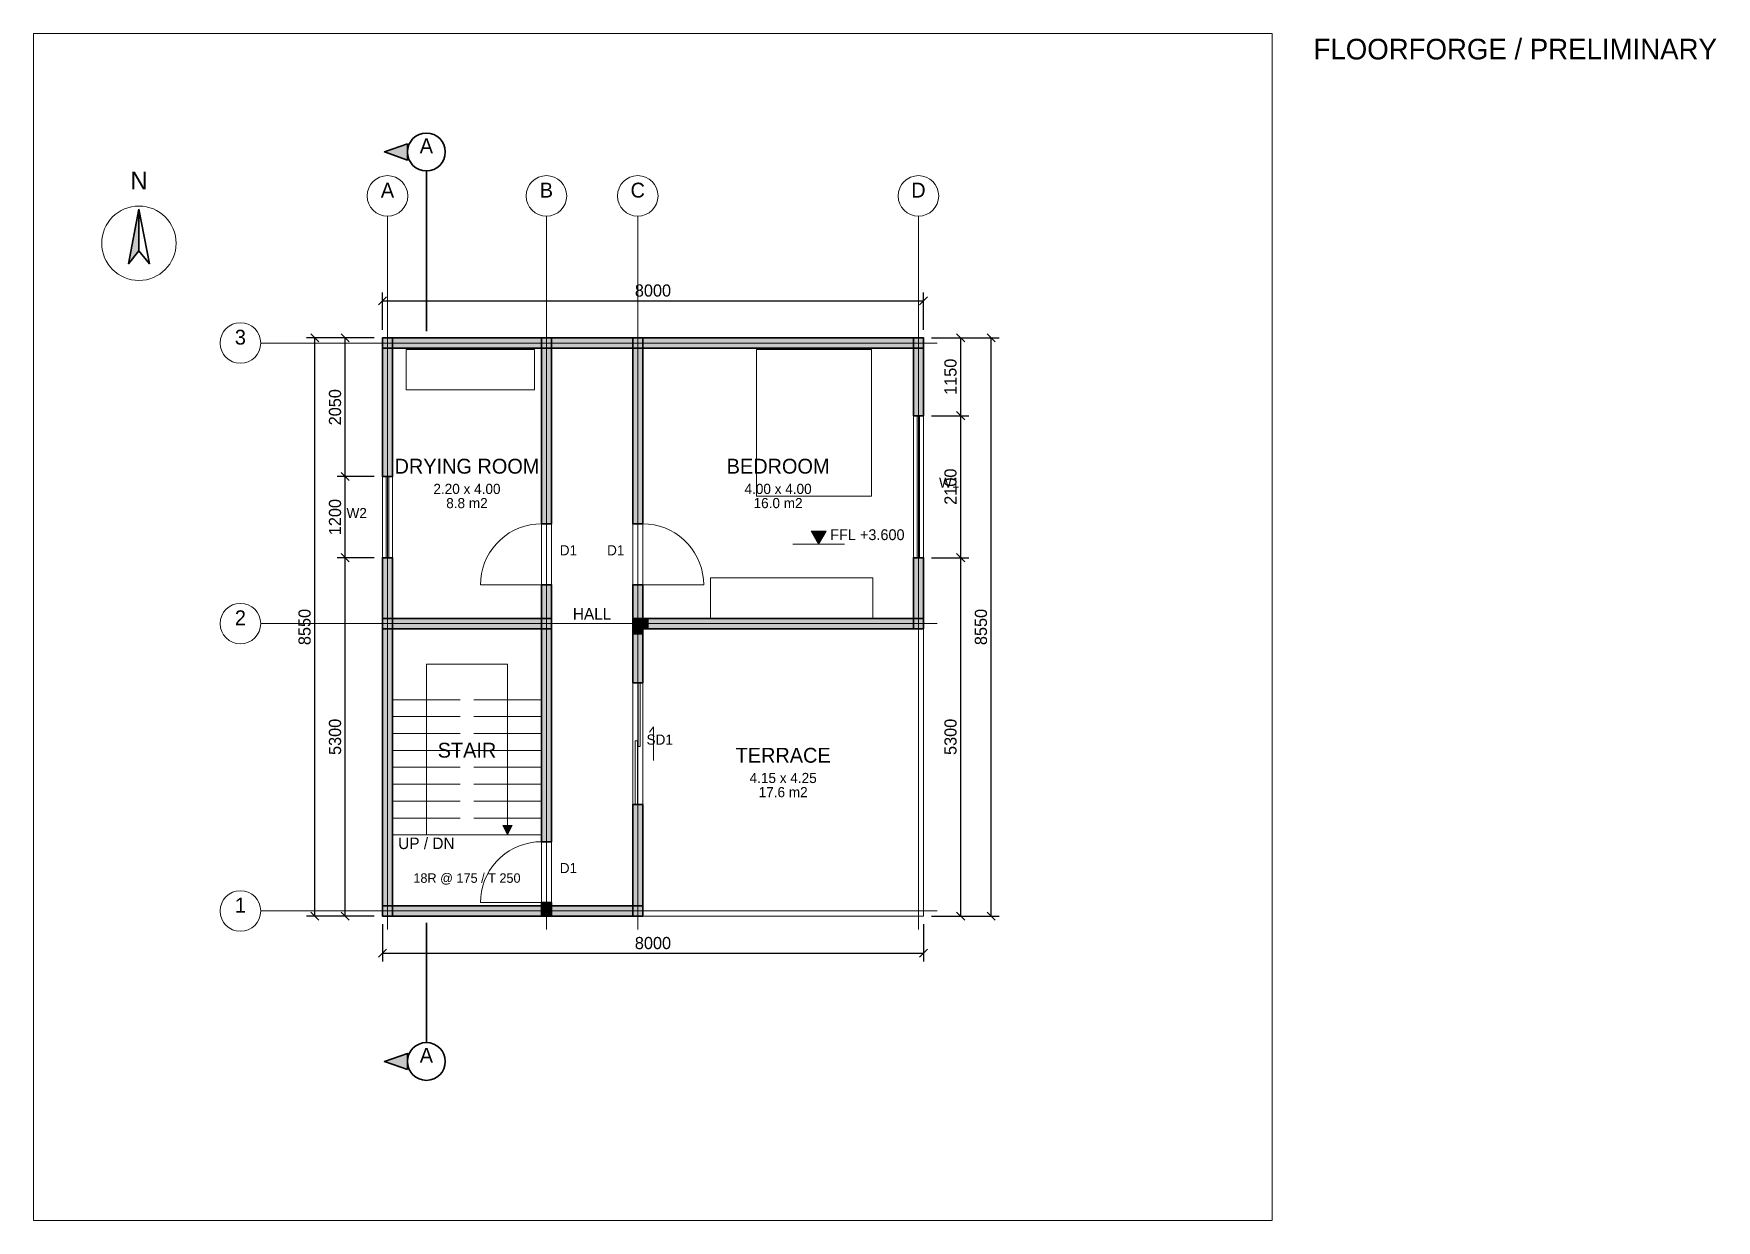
# Paper-space layout 'FLOOR-1' of a CAD drawing. Header units: millimetres. Extents: x 20 to 346, y 30 to 260.
# The model-space entities are those that its viewports show. They can reach past a viewport. Long polylines and large blocks are cut down to what shows.
import ezdxf
from ezdxf.enums import TextEntityAlignment as Align

# ---------------------------------------------------------------- set-up
doc = ezdxf.new("R2010")
doc.units = ezdxf.units.MM
for name, color, linetype, lineweight in [('A-ANNO', 7, 'Continuous', 18), ('A-DIMS', 7, 'Continuous', 13), ('A-DOOR', 3, 'Continuous', 18), ('A-FLOR', 8, 'Continuous', 13), ('A-FURN', 8, 'Continuous', 13), ('A-GRID', 8, 'Continuous', 13), ('A-LEVL', 7, 'Continuous', 13), ('A-SECT', 1, 'Continuous', 35), ('A-STAIR', 7, 'Continuous', 18), ('A-TAGS', 1, 'Continuous', 13), ('A-WALL', 7, 'Continuous', 35), ('A-WIND', 4, 'Continuous', 18)]:
    doc.layers.add(name, color=color, linetype=linetype, lineweight=lineweight)
doc.dimstyles.new('FF-ARCH', dxfattribs={"dimtxt": 180, "dimasz": 90, "dimexe": 120, "dimexo": 120, "dimgap": 60, "dimtad": 1, "dimdec": 0, "dimtsz": 60, "dimcen": 2.5, "dimazin": 3, "dimtfac": 1, "dimtmove": 0, "dimatfit": 3})

msp = doc.modelspace()

# ---------------------------------------------------------------- hatches: boundary and pattern name
at = {"layer": 'A-LEVL'}
msp.add_hatch(color=7, dxfattribs=at).paths.add_polyline_path([(26340, 5690), (26560, 5690), (26450, 5500)])
at = {"layer": 'A-SECT'}
for points in [[(20370, 11420), (20030, 11300), (20370, 11180)], [(20370, -2270), (20030, -2150), (20370, -2030)]]:
    msp.add_hatch(color=7, dxfattribs=at).paths.add_polyline_path(points)
at = {"layer": 'A-STAIR'}
msp.add_hatch(color=7, dxfattribs=at).paths.add_polyline_path([(21780, 1340), (21920, 1340), (21850, 1200)])
at = {"layer": 'A-WALL'}
for points in [[(16400, 10456), (16246, 9647.5), (16400, 9840)], [(20000, 8550), (20150, 8550), (20150, 6500), (20000, 6500), (20000, 8475), (20000, 8550)], [(22425, 8550), (22500, 8550), (22500, 8400), (20075, 8400), (20000, 8400), (20000, 8550), (22425, 8550)], [(22350, 8550), (22500, 8550), (22500, 5800), (22350, 5800), (22350, 8475), (22350, 8550)], [(23775, 8550), (23850, 8550), (23850, 8400), (22425, 8400), (22350, 8400), (22350, 8550), (23775, 8550)], [(23700, 8550), (23850, 8550), (23850, 5800), (23700, 5800), (23700, 8475), (23700, 8550)], [(27925, 8550), (28000, 8550), (28000, 8400), (23775, 8400), (23700, 8400), (23700, 8550), (27925, 8550)], [(27850, 8550), (28000, 8550), (28000, 7400), (27850, 7400), (27850, 8475), (27850, 8550)], [(20150, 4325), (20150, 4250), (20000, 4250), (20000, 5300), (20150, 5300), (20150, 4325)], [(28000, 4325), (28000, 4250), (27850, 4250), (27850, 5300), (28000, 5300), (28000, 4325)], [(22500, 4325), (22500, 4250), (22350, 4250), (22350, 4900), (22500, 4900), (22500, 4325)], [(23850, 4325), (23850, 4250), (23700, 4250), (23700, 4900), (23850, 4900), (23850, 4325)], [(20000, 4325), (20000, 4400), (20150, 4400), (20150, 75), (20150, 0), (20000, 0), (20000, 4325)], [(22425, 4400), (22500, 4400), (22500, 4250), (20075, 4250), (20000, 4250), (20000, 4400), (22425, 4400)], [(22350, 4400), (22500, 4400), (22500, 1100), (22350, 1100), (22350, 4325), (22350, 4400)], [(23700, 4325), (23700, 4400), (23850, 4400), (23850, 4250), (23850, 4175), (23700, 4175), (23700, 4325)], [(23850, 4400), (23925, 4400), (23925, 4250), (23775, 4250), (23700, 4250), (23700, 4400), (23850, 4400)], [(23700, 4325), (23850, 4325), (23850, 3450), (23700, 3450), (23700, 4250), (23700, 4325)], [(27925, 4400), (28000, 4400), (28000, 4250), (23850, 4250), (23775, 4250), (23775, 4400), (27925, 4400)], [(23850, 75), (23850, 0), (23700, 0), (23700, 1650), (23850, 1650), (23850, 75)], [(22425, 150), (22500, 150), (22500, 0), (20075, 0), (20000, 0), (20000, 150), (22425, 150)], [(22500, 75), (22500, 0), (22350, 0), (22350, 200), (22500, 200), (22500, 75)], [(23775, 150), (23850, 150), (23850, 0), (22425, 0), (22350, 0), (22350, 150), (23775, 150)]]:
    msp.add_hatch(color=7, dxfattribs=at).paths.add_polyline_path(points)

# ---------------------------------------------------------------- linework, layer by layer
at = {"layer": 'A-ANNO'}
msp.add_circle((16400, 9950), 550, dxfattribs=at)
at = {"layer": 'A-DOOR'}
for p, q in [((22350, 4900), (21450, 4900)), ((23850, 4900), (24750, 4900)), ((24010, 2800), (23950, 2720)), ((24010, 2300), (24010, 2800)), ((22350, 200), (21450, 200))]:
    msp.add_line(p, q, dxfattribs=at)
for points in [[(22350, 5800), (22267, 5796.2), (22184.6, 5784.7), (22103.7, 5765.6), (22024.9, 5739.2), (21948.8, 5705.6), (21876.2, 5665.2), (21807.6, 5618.2), (21743.7, 5565.1), (21684.9, 5506.3), (21631.8, 5442.4), (21584.8, 5373.8), (21544.4, 5301.2), (21510.8, 5225.1), (21484.4, 5146.3), (21465.3, 5065.4), (21453.8, 4983), (21450, 4900)], [(23850, 5800), (23933, 5796.2), (24015.4, 5784.7), (24096.3, 5765.6), (24175.1, 5739.2), (24251.2, 5705.6), (24323.8, 5665.2), (24392.4, 5618.2), (24456.3, 5565.1), (24515.1, 5506.3), (24568.2, 5442.4), (24615.2, 5373.8), (24655.6, 5301.2), (24689.2, 5225.1), (24715.6, 5146.3), (24734.7, 5065.4), (24746.2, 4983), (24750, 4900)], [(22350, 1100), (22267, 1096.2), (22184.6, 1084.7), (22103.7, 1065.6), (22024.9, 1039.2), (21948.8, 1005.6), (21876.2, 965.2), (21807.6, 918.2), (21743.7, 865.1), (21684.9, 806.3), (21631.8, 742.4), (21584.8, 673.8), (21544.4, 601.2), (21510.8, 525.1), (21484.4, 446.3), (21465.3, 365.4), (21453.8, 283), (21450, 200)]]:
    msp.add_lwpolyline(points, dxfattribs=at)
for points in [[(23813, 2510), (23813, 3450), (23781, 3450), (23781, 2510)], [(23769, 1650), (23769, 2590), (23737, 2590), (23737, 1650)]]:
    msp.add_lwpolyline(points, close=True, dxfattribs=at)
at = {"layer": 'A-FLOR'}
for points in [[(22500, 0), (22425, 0), (22350, 0), (20150, 0), (20075, 0), (20000, 0), (20000, 150), (20000, 4250), (20000, 4325), (20000, 4400), (20000, 8400), (20000, 8475), (20000, 8550), (20150, 8550), (22350, 8550), (22425, 8550), (22500, 8550), (23700, 8550), (23775, 8550), (23850, 8550), (27850, 8550), (27925, 8550), (28000, 8550), (28000, 8400), (28000, 4400), (28000, 4325), (28000, 4250), (28000, 0), (23850, 0), (23700, 0), (22500, 0)], [(20150, 4400), (22350, 4400), (22350, 8400), (20150, 8400)], [(22500, 150), (23700, 150), (23700, 8400), (22500, 8400)], [(23850, 4400), (27850, 4400), (27850, 8400), (23850, 8400)], [(20150, 150), (22350, 150), (22350, 4250), (20150, 4250)], [(22350, 4250), (20150, 4250), (20150, 1200), (22350, 1200), (22350, 4250)], [(23850, 0), (28000, 0), (28000, 4250), (23850, 4250)]]:
    msp.add_lwpolyline(points, close=True, dxfattribs=at)
msp.add_lwpolyline([(23850.1, 0), (28000, 0), (28000, 4249.9)], dxfattribs=at)
at = {"layer": 'A-FURN'}
for points in [[(22250, 7780), (22250, 8380), (20350, 8380), (20350, 7780)], [(27230, 6210), (27230, 8380), (25530, 8380), (25530, 6210)], [(27250, 4400), (27250, 5000), (24850, 5000), (24850, 4400)]]:
    msp.add_lwpolyline(points, close=True, dxfattribs=at)
at = {"layer": 'A-GRID'}
for p, q in [((20075, -200), (20075, 10350)), ((22425, -200), (22425, 10350)), ((23775, -200), (23775, 10350)), ((27925, -200), (27925, 10350)), ((18200, 8475), (28200, 8475)), ((18200, 4325), (28200, 4325)), ((18200, 75), (28200, 75))]:
    msp.add_line(p, q, dxfattribs=at)
for centre in [(20075, 10650), (22425, 10650), (23775, 10650), (27925, 10650), (17900, 8475), (17900, 4325), (17900, 75)]:
    msp.add_circle(centre, 300, dxfattribs=at)
at = {"layer": 'A-LEVL'}
msp.add_line((26070, 5500), (26830, 5500), dxfattribs=at)
msp.add_lwpolyline([(26340, 5690), (26560, 5690), (26450, 5500)], close=True, dxfattribs=at)
at = {"layer": 'A-SECT'}
for p, q in [((20650, 10720), (20650, 11020)), ((20650, 8650), (20650, 10720)), ((20650, -100), (20650, -1570)), ((20650, -1570), (20650, -1870))]:
    msp.add_line(p, q, dxfattribs=at)
for points in [[(20370, 11420), (20030, 11300), (20370, 11180)], [(20370, -2270), (20030, -2150), (20370, -2030)]]:
    msp.add_lwpolyline(points, close=True, dxfattribs=at)
for centre in [(20650, 11300), (20650, -2150)]:
    msp.add_circle(centre, 280, dxfattribs=at)
at = {"layer": 'A-STAIR'}
for p, q in [((20150, 3200), (21150, 3200)), ((21350, 3200), (22350, 3200)), ((20150, 2950), (21150, 2950)), ((21350, 2950), (22350, 2950)), ((20150, 2700), (21150, 2700)), ((21350, 2700), (22350, 2700)), ((20150, 2450), (21150, 2450)), ((21350, 2450), (22350, 2450)), ((20150, 2200), (21150, 2200)), ((21350, 2200), (22350, 2200)), ((20150, 1950), (21150, 1950)), ((21350, 1950), (22350, 1950)), ((20150, 1700), (21150, 1700)), ((21350, 1700), (22350, 1700)), ((20150, 1450), (21150, 1450)), ((21350, 1450), (22350, 1450)), ((20150, 1200), (21150, 1200)), ((21350, 1200), (22350, 1200))]:
    msp.add_line(p, q, dxfattribs=at)
msp.add_lwpolyline([(20650, 1200), (20650, 3725), (21850, 3725), (21850, 1200)], dxfattribs=at)
msp.add_lwpolyline([(21780, 1340), (21920, 1340), (21850, 1200)], close=True, dxfattribs=at)
at = {"layer": 'A-WALL'}
for points in [[(16400, 10456), (16246, 9647.5), (16400, 9840)], [(16400, 10456), (16554, 9647.5), (16400, 9840)], [(20000, 8550), (20150, 8550), (20150, 6500), (20000, 6500), (20000, 8475), (20000, 8550)], [(22425, 8550), (22500, 8550), (22500, 8400), (20075, 8400), (20000, 8400), (20000, 8550), (22425, 8550)], [(22350, 8550), (22500, 8550), (22500, 5800), (22350, 5800), (22350, 8475), (22350, 8550)], [(23775, 8550), (23850, 8550), (23850, 8400), (22425, 8400), (22350, 8400), (22350, 8550), (23775, 8550)], [(23700, 8550), (23850, 8550), (23850, 5800), (23700, 5800), (23700, 8475), (23700, 8550)], [(27925, 8550), (28000, 8550), (28000, 8400), (23775, 8400), (23700, 8400), (23700, 8550), (27925, 8550)], [(27850, 8550), (28000, 8550), (28000, 7400), (27850, 7400), (27850, 8475), (27850, 8550)], [(20150, 4325), (20150, 4250), (20000, 4250), (20000, 5300), (20150, 5300), (20150, 4325)], [(28000, 4325), (28000, 4250), (27850, 4250), (27850, 5300), (28000, 5300), (28000, 4325)], [(22500, 4325), (22500, 4250), (22350, 4250), (22350, 4900), (22500, 4900), (22500, 4325)], [(23850, 4325), (23850, 4250), (23700, 4250), (23700, 4900), (23850, 4900), (23850, 4325)], [(20000, 4325), (20000, 4400), (20150, 4400), (20150, 75), (20150, 0), (20000, 0), (20000, 4325)], [(22425, 4400), (22500, 4400), (22500, 4250), (20075, 4250), (20000, 4250), (20000, 4400), (22425, 4400)], [(22350, 4400), (22500, 4400), (22500, 1100), (22350, 1100), (22350, 4325), (22350, 4400)], [(23700, 4325), (23700, 4400), (23850, 4400), (23850, 4250), (23850, 4175), (23700, 4175), (23700, 4325)], [(23850, 4400), (23925, 4400), (23925, 4250), (23775, 4250), (23700, 4250), (23700, 4400), (23850, 4400)], [(23700, 4325), (23850, 4325), (23850, 3450), (23700, 3450), (23700, 4250), (23700, 4325)], [(27925, 4400), (28000, 4400), (28000, 4250), (23850, 4250), (23775, 4250), (23775, 4400), (27925, 4400)], [(23850, 75), (23850, 0), (23700, 0), (23700, 1650), (23850, 1650), (23850, 75)], [(22425, 150), (22500, 150), (22500, 0), (20075, 0), (20000, 0), (20000, 150), (22425, 150)], [(22500, 75), (22500, 0), (22350, 0), (22350, 200), (22500, 200), (22500, 75)], [(23775, 150), (23850, 150), (23850, 0), (22425, 0), (22350, 0), (22350, 150), (23775, 150)]]:
    msp.add_lwpolyline(points, close=True, dxfattribs=at)
at = {"layer": 'A-WIND'}
for p, q in [((27850, 5300), (27850, 7400)), ((28000, 7400), (27850, 7400)), ((27907, 5300), (27907, 7400)), ((27943, 5300), (27943, 7400)), ((28000, 5300), (28000, 7400)), ((20000, 5300), (20000, 6500)), ((20000, 6500), (20150, 6500)), ((20057, 5300), (20057, 6500)), ((20093, 5300), (20093, 6500)), ((20150, 5300), (20150, 6500)), ((20000, 5300), (20150, 5300)), ((28000, 5300), (27850, 5300))]:
    msp.add_line(p, q, dxfattribs=at)

# ---------------------------------------------------------------- texts
at = {"layer": 'A-ANNO'}
for s, height, p in [('N', 260, (16400, 10670)), ('DRYING ROOM', 220, (21250, 6477)), ('BEDROOM', 220, (25850, 6477)), ('2.20 x 4.00', 150, (21250, 6197.5)), ('4.00 x 4.00', 150, (25850, 6197.5)), ('8.8 m2', 150, (21250, 5987.5)), ('16.0 m2', 150, (25850, 5987.5)), ('HALL', 170, (23100, 4334.5)), ('STAIR', 220, (21250, 2277)), ('TERRACE', 220, (25925, 2202)), ('4.15 x 4.25', 150, (25925, 1922.5)), ('17.6 m2', 150, (25925, 1712.5))]:
    msp.add_text(s, height=height, dxfattribs=at).set_placement(p, align=Align.BOTTOM_CENTER)
at = {"layer": 'A-GRID'}
for s, p in [('A', (20075, 10560)), ('B', (22425, 10560)), ('C', (23775, 10560)), ('D', (27925, 10560)), ('3', (17900, 8385)), ('2', (17900, 4235)), ('1', (17900, -15))]:
    msp.add_text(s, height=220, dxfattribs=at).set_placement(p, align=Align.BOTTOM_CENTER)
at = {"layer": 'A-LEVL'}
msp.add_text('FFL +3.600', height=160, dxfattribs=at).set_placement((26620, 5560))
at = {"layer": 'A-SECT'}
for p in [(20650, 11215), (20650, -2235)]:
    msp.add_text('A', height=220, dxfattribs=at).set_placement(p, align=Align.BOTTOM_CENTER)
at = {"layer": 'A-STAIR'}
for s, height, p in [('UP / DN', 170, (20650, 940)), ('18R @ 175 / T 250', 140, (21250, 450))]:
    msp.add_text(s, height=height, dxfattribs=at).set_placement(p, align=Align.BOTTOM_CENTER)
at = {"layer": 'A-TAGS'}
for s, p in [('W1', (28380, 6290)), ('W2', (19620, 5840)), ('D1', (22750, 5290)), ('D1', (23450, 5290)), ('SD1', (24100, 2490)), ('D1', (22750, 590))]:
    msp.add_text(s, height=150, dxfattribs=at).set_placement(p, align=Align.BOTTOM_CENTER)

# ---------------------------------------------------------------- dimensions: what is measured, and where the dimension line sits
at = {"layer": 'A-DIMS'}
for base, p1, p2 in [((20000, 9100), (20000, 8550), (28000, 8550)), ((20000, -550), (20000, 0), (28000, 0))]:
    msp.add_linear_dim(base=base, p1=p1, p2=p2, dimstyle='FF-ARCH', dxfattribs=at).render()
for base, p1, p2 in [((19000, 0), (20000, 0), (20000, 8550)), ((19450, 6500), (20000, 6500), (20000, 8550)), ((28550, 7400), (28000, 7400), (28000, 8550)), ((29000, 0), (28000, 0), (28000, 8550)), ((28550, 5300), (28000, 5300), (28000, 7400)), ((19450, 5300), (20000, 5300), (20000, 6500)), ((19450, 0), (20000, 0), (20000, 5300)), ((28550, 0), (28000, 0), (28000, 5300))]:
    msp.add_linear_dim(base=base, p1=p1, p2=p2, angle=90, dimstyle='FF-ARCH', dxfattribs=at).render()

psp = doc.layouts.new('FLOOR-1')

# ---------------------------------------------------------------- texts
psp.add_text('FLOORFORGE / PRELIMINARY', height=4).set_placement((268, 255))

# ---------------------------------------------------------------- viewports
at = {"layer": 'VIEWPORTS'}
psp.add_viewport(center=(140, 145), size=(240, 230), view_center_point=(24000, 4275), view_height=17550, dxfattribs=at)

doc.saveas('drawing.dxf')
